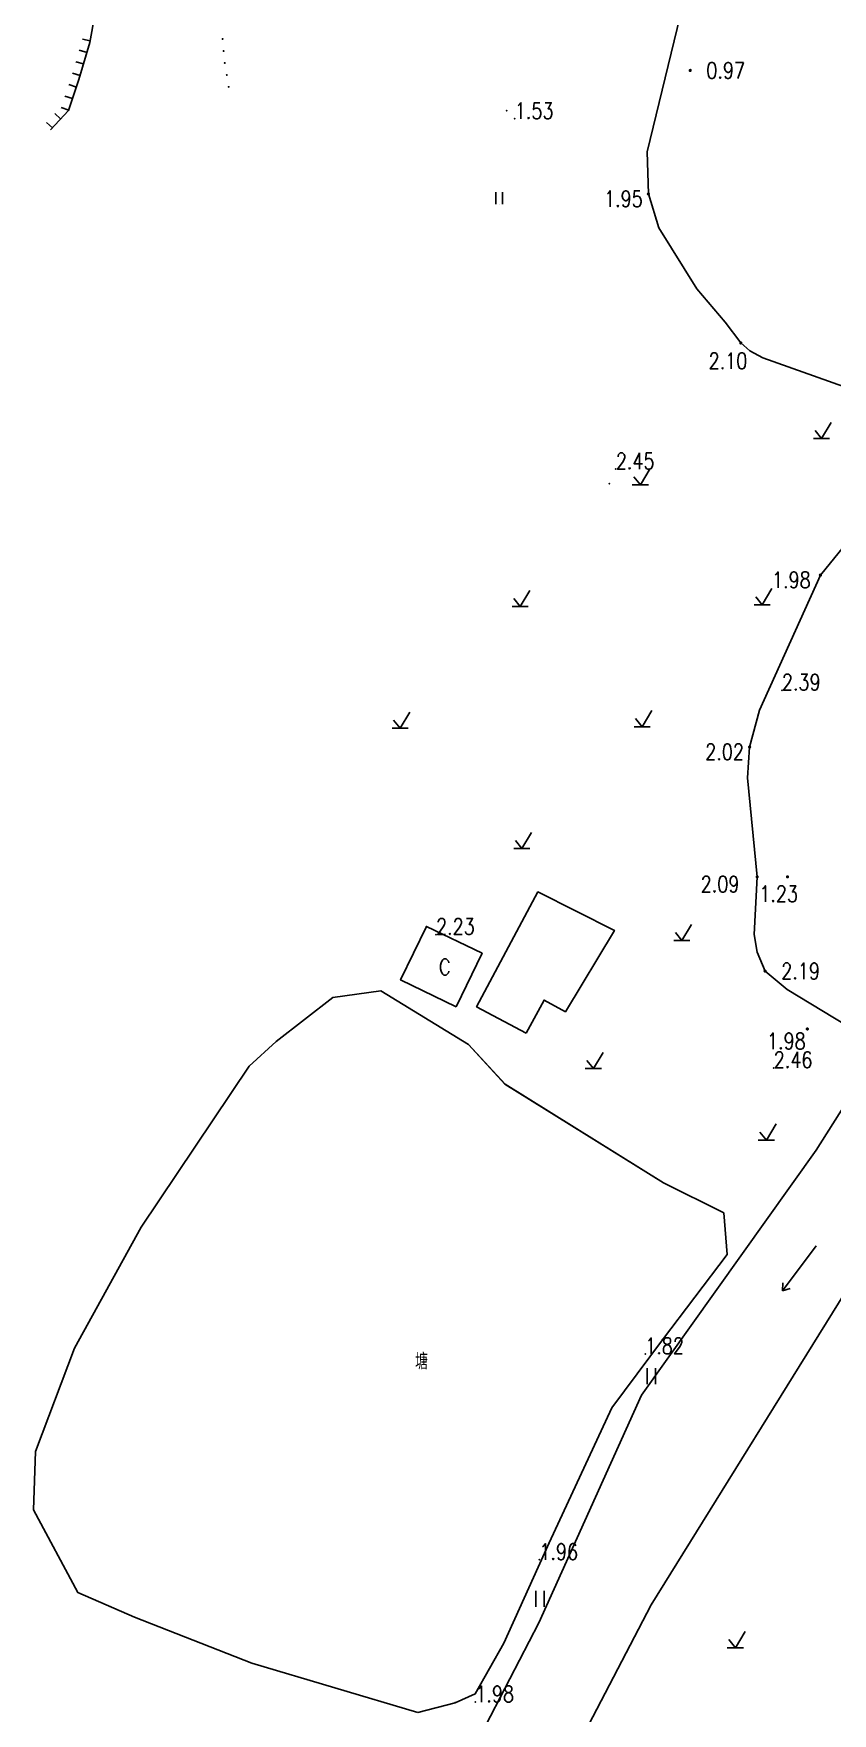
# Model space of a CAD drawing. Extents: x 500064 to 501389, y 2542464 to 2545400.
# Drawn here: x 500640 to 500689.5, y 2544036.2 to 2544140.4 of the extents above; entities that cross this region are included whole.
import ezdxf
from ezdxf.enums import TextEntityAlignment as Align

# ---------------------------------------------------------------- set-up
doc = ezdxf.new("R2010")
doc.units = 0
doc.header["$LTSCALE"] = 0.5
doc.linetypes.add('CENTER', pattern=[50.8, 31.75, -6.35, 6.35, -6.35])
doc.layers.get('0').update_dxf_attribs({"linetype": 'CONTINUOUS', "lineweight": 5})
doc.layers.add('GCD', color=8, linetype='CONTINUOUS')
doc.layers.add('地形图', color=8, linetype='CONTINUOUS')
doc.styles.add('HZ', font='romans.shx', dxfattribs={"width": 0.8, "bigfont": 'hztxt.shx'})
doc.linetypes.add('10421', pattern='A,2,[150,AAA.SHX,S=1,R=0,X=0,Y=1],1e-11', length=2)

# ---------------------------------------------------------------- blocks, each defined once
blk = doc.blocks.new('gc086')
for p, q in [((0, 0), (7, 0)), ((7, 0), (6.18, 0.57)), ((7, 0), (6.18, -0.57))]:
    blk.add_line(p, q)
blk = doc.blocks.new('gc123')
for p, q in [((-1, 0), (1, 0)), ((0, 0), (-0.8, 1)), ((0, 0), (1.2, 2))]:
    blk.add_line(p, q)
blk = doc.blocks.new('VH')
at = {"const_width": 0.000125}
blk.add_lwpolyline([(-0.00006, 0, 1), (0.00006, 0, 1)], format="xyb", close=True, dxfattribs=at)
blk = doc.blocks.new('VE')
for p, q in [((-0.0004, 0.0015), (-0.0004, 0)), ((0, 0), (0, 0)), ((0.0004, 0), (0.0004, 0.0015))]:
    blk.add_line(p, q)
blk = doc.blocks.new('GC200')
at = {"linetype": 'Continuous', "const_width": 0.2, "flags": 128}
blk.add_lwpolyline([(-0.1, 0, 1), (0.1, 0, 1)], format="xyb", close=True, dxfattribs=at)

msp = doc.modelspace()

# ---------------------------------------------------------------- linework, layer by layer
at = {"layer": '地形图', "linetype": 'Continuous'}
for p, q in [((500643.48, 2544139.93), (500642.99, 2544140.02)), ((500643.06, 2544138.49), (500642.58, 2544138.63)), ((500643.28, 2544139.21), (500642.8, 2544139.35)), ((500642.85, 2544137.77), (500642.37, 2544137.91)), ((500642.38, 2544136.35), (500641.91, 2544136.5)), ((500642.62, 2544137.06), (500642.14, 2544137.22)), ((500641.64, 2544135.08), (500641.28, 2544135.42)), ((500642.14, 2544135.63), (500641.67, 2544135.79)), ((500641.13, 2544134.53), (500640.77, 2544134.87))]:
    msp.add_line(p, q, dxfattribs=at)
msp.add_lwpolyline([(500641.02, 2544134.41), (500642.13, 2544135.6), (500642.77, 2544137.52), (500643.46, 2544139.82), (500644.12, 2544143.5), (500644.9, 2544148.43), (500646.1, 2544153.43), (500647.44, 2544159.11), (500648.47, 2544163.79), (500649.32, 2544166.15), (500650.49, 2544168.63), (500652.28, 2544172.4), (500653.23, 2544176.14), (500654.59, 2544181.62), (500655.76, 2544186.75), (500657.23, 2544190.67), (500658.2, 2544192.53), (500659.09, 2544193.64), (500660.04, 2544195.29), (500660.69, 2544197.42), (500660.8, 2544198.59), (500661.08, 2544200)], dxfattribs=at)
at = {"layer": '地形图', "linetype": '10421', "flags": 128}
msp.add_lwpolyline([(500720.84, 2544158.96), (500717.86, 2544162.86), (500717.04, 2544163.21), (500714.18, 2544164.11), (500710.34, 2544164.84), (500706.41, 2544165.26), (500701, 2544164.96), (500698.33, 2544164.54), (500696.7, 2544163.77), (500696.1, 2544163.3), (500695.9, 2544162.84), (500695.48, 2544154.76), (500695.56, 2544153.81), (500695.82, 2544153.07), (500698.64, 2544148.35), (500698.67, 2544148.02), (500698.42, 2544147.68), (500698.26, 2544147.7), (500697.94, 2544148.12), (500696.4, 2544151.5), (500695.86, 2544151.9), (500695.21, 2544152.12), (500694.58, 2544152.21), (500693.37, 2544152.32), (500692.01, 2544152.39), (500689.98, 2544152.24), (500689.13, 2544152.01), (500688, 2544151.05), (500684.62, 2544147.6), (500683.55, 2544146.53), (500681.03, 2544143.48), (500680.04, 2544141.45), (500678, 2544133.04), (500678.07, 2544130.43), (500678.71, 2544128.33), (500681.07, 2544124.54), (500682.82, 2544122.48), (500683.8, 2544121.19), (500684.35, 2544120.7), (500685.17, 2544120.26), (500695.16, 2544116.71), (500696.68, 2544116.24), (500704.02, 2544114.65), (500705.7, 2544114.04), (500706.73, 2544113.46), (500709.29, 2544111.7), (500709.95, 2544111.33), (500711.48, 2544110.61), (500724.35, 2544105.17), (500725.97, 2544104.49), (500736.72, 2544099.45), (500737.77, 2544099.09), (500739.41, 2544098.86), (500742.12, 2544099.21), (500745.06, 2544100.6), (500747.07, 2544101.92), (500747.83, 2544103.25), (500748.32, 2544105.06), (500751.17, 2544117.68), (500751.21, 2544118.64), (500751.16, 2544119.43), (500750.72, 2544120.45), (500749.58, 2544121.49), (500743, 2544125.48), (500734.99, 2544131.25), (500730.73, 2544133.84), (500726.37, 2544136.88), (500722.79, 2544139.8), (500720.95, 2544142.58), (500720.61, 2544144.13), (500720.99, 2544145.73), (500722.76, 2544147.62), (500723.44, 2544148.76), (500723.32, 2544152.74), (500722.46, 2544155.85)], close=True, dxfattribs=at)
at = {"layer": '地形图'}
for points in [[(500688.8, 2544115.27), (500688.4, 2544115.77)], [(500688.8, 2544115.27), (500689.4, 2544116.27)], [(500688.3, 2544115.27), (500688.8, 2544115.27), (500689.3, 2544115.27)], [(500677.57, 2544112.4), (500678.17, 2544113.4)], [(500677.07, 2544112.4), (500677.57, 2544112.4), (500678.07, 2544112.4)], [(500677.57, 2544112.4), (500677.17, 2544112.9)], [(500670.12, 2544104.85), (500669.72, 2544105.35)], [(500670.12, 2544104.85), (500670.72, 2544105.85)], [(500685.12, 2544104.96), (500684.72, 2544105.46)], [(500685.12, 2544104.96), (500685.72, 2544105.96)], [(500669.62, 2544104.85), (500670.12, 2544104.85), (500670.62, 2544104.85)], [(500684.62, 2544104.96), (500685.12, 2544104.96), (500685.62, 2544104.96)], [(500662.68, 2544097.3), (500662.28, 2544097.8)], [(500662.68, 2544097.3), (500663.28, 2544098.3)], [(500677.68, 2544097.4), (500677.28, 2544097.9)], [(500677.68, 2544097.4), (500678.28, 2544098.4)], [(500662.18, 2544097.3), (500662.68, 2544097.3), (500663.18, 2544097.3)], [(500677.18, 2544097.4), (500677.68, 2544097.4), (500678.18, 2544097.4)], [(500670.23, 2544089.85), (500670.83, 2544090.85)], [(500669.73, 2544089.85), (500670.23, 2544089.85), (500670.73, 2544089.85)], [(500670.23, 2544089.85), (500669.83, 2544090.35)], [(500680.14, 2544084.14), (500679.74, 2544084.64)], [(500680.14, 2544084.14), (500680.74, 2544085.14)], [(500679.64, 2544084.14), (500680.14, 2544084.14), (500680.64, 2544084.14)], [(500663.79, 2544036.28), (500666.09, 2544036.89), (500667.34, 2544037.43), (500669.11, 2544040.58), (500671.92, 2544046.79), (500675.8, 2544055.18), (500678.94, 2544059.39), (500682.95, 2544064.68), (500682.75, 2544067.25), (500679.01, 2544069.13), (500669.18, 2544075.24), (500666.91, 2544077.69), (500661.49, 2544081.03), (500658.52, 2544080.61), (500655.01, 2544077.89), (500653.32, 2544076.36), (500646.64, 2544066.37), (500642.51, 2544058.86), (500640.09, 2544052.46), (500639.97, 2544048.84), (500642.7, 2544043.72), (500643.66, 2544043.31), (500646.21, 2544042.2), (500653.49, 2544039.34), (500663.79, 2544036.28)], [(500674.66, 2544076.21), (500675.26, 2544077.21)], [(500674.16, 2544076.21), (500674.66, 2544076.21), (500675.16, 2544076.21)], [(500674.66, 2544076.21), (500674.26, 2544076.71)], [(500685.38, 2544071.77), (500685.98, 2544072.77)], [(500684.88, 2544071.77), (500685.38, 2544071.77), (500685.88, 2544071.77)], [(500685.38, 2544071.77), (500684.98, 2544072.27)], [(500678, 2544056.63), (500678, 2544057.63)], [(500678.5, 2544056.63), (500678.5, 2544057.15), (500678.5, 2544057.63)], [(500671.1, 2544042.83), (500671.1, 2544043.83)], [(500671.6, 2544042.83), (500671.6, 2544043.83)]]:
    msp.add_lwpolyline(points, dxfattribs=at)
at = {"layer": '地形图', "linetype": '10421', "elevation": 2.11, "flags": 128}
msp.add_lwpolyline([(500727.54, 2544064.15), (500731.5, 2544064.82), (500735.41, 2544065.99), (500736.81, 2544066.88), (500737.91, 2544067.79), (500739.25, 2544069.71), (500740.35, 2544071.67), (500741.54, 2544074.2), (500743.6, 2544079.55), (500744.13, 2544081.13), (500744.37, 2544082.78), (500744.29, 2544086.36), (500743.88, 2544089.14), (500743.64, 2544090.68), (500742.58, 2544093.49), (500742.12, 2544094.49), (500740.49, 2544096.04), (500739.22, 2544096.88), (500738.12, 2544097.46), (500724.22, 2544103.82), (500710.03, 2544109.98), (500704.62, 2544112.68), (500702.95, 2544113.24), (500700.24, 2544113.5), (500697.51, 2544113.53), (500695.42, 2544113.11), (500692.97, 2544111.54), (500691.23, 2544109.87), (500688.73, 2544106.8), (500684.96, 2544098.42), (500684.34, 2544096.14), (500684.22, 2544094.24), (500684.81, 2544088.09), (500684.63, 2544084.52), (500684.82, 2544083.43), (500685.3, 2544082.25), (500686.66, 2544081.11), (500695.48, 2544075.77), (500696.36, 2544075.44), (500697.88, 2544075), (500701.17, 2544074.34), (500703.31, 2544073.77), (500705.3, 2544072.9), (500709.69, 2544070.46), (500718.4, 2544065.32), (500719.86, 2544064.64), (500721.53, 2544064.26), (500724.5, 2544064.01)], close=True, dxfattribs=at)
at = {"layer": '地形图'}
for points in [[(500670.5, 2544078.4), (500671.6, 2544080.45), (500672.93, 2544079.73), (500675.96, 2544084.77), (500671.22, 2544087.16), (500667.42, 2544080.04)], [(500666.16, 2544080.03), (500667.76, 2544083.35), (500664.31, 2544085.01), (500662.71, 2544081.7)], [(500663.79, 2544036.28), (500666.09, 2544036.89), (500667.34, 2544037.43), (500669.11, 2544040.58), (500671.92, 2544046.79), (500675.8, 2544055.18), (500678.94, 2544059.39), (500682.96, 2544064.68), (500682.75, 2544067.25), (500679.01, 2544069.13), (500669.19, 2544075.24), (500666.91, 2544077.69), (500661.49, 2544081.03), (500658.52, 2544080.61), (500655.01, 2544077.89), (500653.32, 2544076.36), (500646.64, 2544066.37), (500642.51, 2544058.86), (500640.09, 2544052.46), (500639.97, 2544048.84), (500642.7, 2544043.72), (500646.21, 2544042.2), (500653.49, 2544039.34)]]:
    msp.add_lwpolyline(points, close=True, dxfattribs=at)
at = {"layer": '地形图', "linetype": '10421', "flags": 128}
msp.add_lwpolyline([(500667.09, 2543909.06), (500669.72, 2543908.13), (500678.22, 2543905.97), (500683.89, 2543905.59), (500688.49, 2543907.39), (500689.81, 2543909.98), (500691.1, 2543913.43), (500691.7, 2543914.97), (500692.79, 2543920.43), (500692.34, 2543923.91), (500691.85, 2543925.28), (500690.96, 2543926.71), (500690.53, 2543927.3), (500689.99, 2543927.79), (500688.2, 2543928.71), (500683.17, 2543930.9), (500678.33, 2543932.93), (500671.86, 2543935.7), (500662.9, 2543939.31), (500647.61, 2543945.99), (500642.06, 2543948.82), (500641.75, 2543953.02), (500644.03, 2543959.07), (500647.46, 2543967.93), (500649.71, 2543976.07), (500649.9, 2543977.25), (500650.1, 2543978.54), (500650.41, 2543985.85), (500650.95, 2543989.68), (500653.15, 2543993.78), (500657.67, 2544001.1), (500665.2, 2544016.23), (500669.37, 2544023.23), (500674.35, 2544035.5), (500678.24, 2544042.96), (500691.06, 2544063.62), (500693.2, 2544068.27), (500694.11, 2544071.09), (500694.35, 2544072.23), (500694.41, 2544073.53), (500694.3, 2544075.52), (500693.9, 2544076.12), (500692.97, 2544076.73), (500692.34, 2544076.88), (500691.07, 2544075.25), (500688.46, 2544071.14), (500677.64, 2544055.96), (500671.27, 2544041.83), (500667.09, 2544033.74)], dxfattribs=at)
at = {"layer": '地形图', "linetype": 'Continuous'}
msp.add_point((500669.29, 2544135.59, 1.53), dxfattribs=at)
at = {"layer": '地形图'}
msp.add_point((500669.79, 2544135.09, 1.53), dxfattribs=at)
at = {"layer": '地形图', "linetype": 'CENTER'}
for p in [(500676.05, 2544113.37, 2.45), (500686.34, 2544099.66, 2.39), (500664.91, 2544084.51, 2.23), (500685.84, 2544076.25, 2.46), (500677.87, 2544058.51, 1.82), (500671.31, 2544045.75, 1.96), (500667.34, 2544036.93, 1.98)]:
    msp.add_point(p, dxfattribs=at)
at = {"layer": '地形图', "ltscale": 10}
for p in [(500675.64, 2544112.46), (500664.31, 2544085.01), (500678.94, 2544059.39), (500671.91, 2544046.79), (500666.09, 2544036.89)]:
    msp.add_point(p, dxfattribs=at)

# ---------------------------------------------------------------- block references
at = {"layer": '地形图', "linetype": 'Continuous', "xscale": 500, "yscale": 500, "zscale": 500}
for name, p in [('VH', (500651.68, 2544140.04)), ('VH', (500651.74, 2544139.29)), ('VH', (500651.81, 2544138.55)), ('VH', (500651.94, 2544137.81)), ('VH', (500652.06, 2544137.07)), ('VE', (500668.82, 2544129.8))]:
    msp.add_blockref(name, p, dxfattribs=at)
at = {"layer": '地形图', "linetype": 'Continuous'}
ref = msp.add_blockref('GC200', (500680.66, 2544138.09, 0.97), dxfattribs=dict(at, xscale=0.5, yscale=0.5, zscale=0.5))
ref.add_attrib('height', '0.97', dxfattribs={"layer": 'GCD', "linetype": 'Continuous', "height": 1, "style": 'HZ', "width": 0.8}).set_placement((500681.66, 2544138.09, 0.97), align=Align.MIDDLE_LEFT)
ref = msp.add_blockref('GC200', (500678.07, 2544130.43, 1.95), dxfattribs=dict(at, xscale=0.5, yscale=0.5, zscale=0.5))
ref.add_attrib('height', '1.95', dxfattribs={"layer": 'GCD', "linetype": 'Continuous', "height": 1, "style": 'HZ', "width": 0.8}).set_placement((500675.32, 2544130.13, 1.95), align=Align.MIDDLE_LEFT)
ref = msp.add_blockref('GC200', (500683.8, 2544121.19, 2.1), dxfattribs=dict(at, xscale=0.5, yscale=0.5, zscale=0.5))
ref.add_attrib('height', '2.10', dxfattribs={"layer": 'GCD', "linetype": 'Continuous', "height": 1, "style": 'HZ', "width": 0.8}).set_placement((500681.8, 2544120.08, 2.1), align=Align.MIDDLE_LEFT)
ref = msp.add_blockref('GC200', (500688.73, 2544106.8, 1.98), dxfattribs=dict(at, xscale=0.5, yscale=0.5, zscale=0.5))
ref.add_attrib('height', '1.98', dxfattribs={"layer": 'GCD', "linetype": 'Continuous', "height": 1, "style": 'HZ', "width": 0.8}).set_placement((500685.73, 2544106.5, 1.98), align=Align.MIDDLE_LEFT)
ref = msp.add_blockref('GC200', (500684.34, 2544096.14, 2.02), dxfattribs=dict(at, xscale=0.5, yscale=0.5, zscale=0.5))
ref.add_attrib('height', '2.02', dxfattribs={"layer": 'GCD', "linetype": 'Continuous', "height": 1, "style": 'HZ', "width": 0.8}).set_placement((500681.59, 2544095.84, 2.02), align=Align.MIDDLE_LEFT)
ref = msp.add_blockref('GC200', (500684.81, 2544088.09, 2.09), dxfattribs=dict(at, xscale=0.5, yscale=0.5, zscale=0.5))
ref.add_attrib('height', '2.09', dxfattribs={"layer": 'GCD', "linetype": 'Continuous', "height": 1, "style": 'HZ', "width": 0.8}).set_placement((500681.31, 2544087.64, 2.09), align=Align.MIDDLE_LEFT)
ref = msp.add_blockref('GC200', (500686.69, 2544088.09, 1.23), dxfattribs=dict(at, xscale=0.5, yscale=0.5, zscale=0.5))
ref.add_attrib('height', '1.23', dxfattribs={"layer": 'GCD', "linetype": 'Continuous', "height": 1, "style": 'HZ', "width": 0.8}).set_placement((500684.94, 2544087.04, 1.23), align=Align.MIDDLE_LEFT)
ref = msp.add_blockref('GC200', (500685.3, 2544082.25, 2.19), dxfattribs=dict(at, xscale=0.5, yscale=0.5, zscale=0.5))
ref.add_attrib('height', '2.19', dxfattribs={"layer": 'GCD', "linetype": 'Continuous', "height": 1, "style": 'HZ', "width": 0.8}).set_placement((500686.3, 2544082.25, 2.19), align=Align.MIDDLE_LEFT)
ref = msp.add_blockref('GC200', (500687.92, 2544078.66, 1.98), dxfattribs=dict(at, xscale=0.5, yscale=0.5, zscale=0.5))
ref.add_attrib('height', '1.98', dxfattribs={"layer": 'GCD', "linetype": 'Continuous', "height": 1, "style": 'HZ', "width": 0.8}).set_placement((500685.42, 2544077.91, 1.98), align=Align.MIDDLE_LEFT)
at = {"layer": '地形图', "linetype": 'Continuous', "xscale": 0.499999999855028, "yscale": 0.5, "zscale": 0.5, "rotation": 233.2262949096449}
msp.add_blockref('gc086', (500688.47, 2544065.22), dxfattribs=at)
at = {"layer": '地形图', "linetype": 'Continuous', "xscale": 0.5, "yscale": 0.5}
msp.add_blockref('gc123', (500683.46, 2544040.3), dxfattribs=at)

# ---------------------------------------------------------------- texts
at = {"layer": '地形图', "linetype": 'Continuous', "style": 'HZ', "width": 0.8}
msp.add_text('1.53', height=1, dxfattribs=at).set_placement((500669.79, 2544135.09))
at = {"layer": '地形图', "ltscale": 10, "style": 'HZ', "width": 0.8}
for s, p in [('2.45', (500676.05, 2544113.37)), ('2.39', (500686.34, 2544099.66)), ('2.23', (500664.91, 2544084.51)), ('C', (500665.09, 2544082)), ('2.46', (500685.84, 2544076.25)), ('1.82', (500677.87, 2544058.51)), ('塘', (500663.61, 2544057.55)), ('1.96', (500671.31, 2544045.75)), ('1.98', (500667.34, 2544036.93))]:
    msp.add_text(s, height=1, dxfattribs=at).set_placement(p)

doc.saveas('drawing.dxf')
